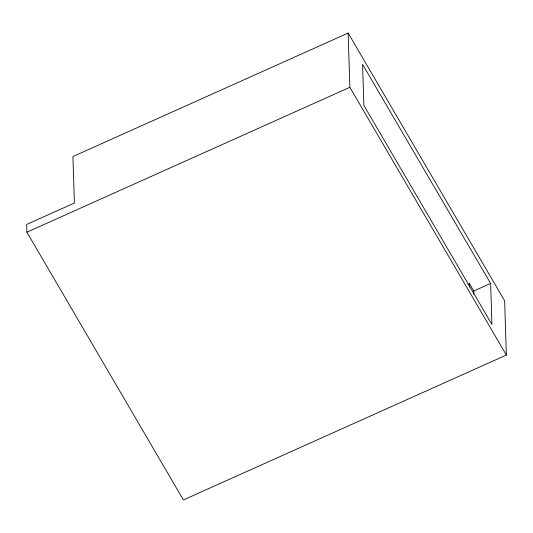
<?xml version="1.0" encoding="UTF-8"?>
<svg xmlns="http://www.w3.org/2000/svg" width="533" height="533" viewBox="0 0 533 533"><rect width="100%" height="100%" fill="white"/><g stroke="black" fill="none" stroke-linecap="round" stroke-linejoin="round"><path stroke-width="0.8" d="M348.149 33.066L72.928 156.535L74.393 203.026L26.65 224.446L26.897 232.195L183.392 499.934L506.35 355.045L504.644 300.805L348.149 33.066L349.855 87.299L506.35 355.045M26.897 232.195L349.855 87.299M468.021 284.369L469.52 283.696L473.79 290.998L473.89 294.283M473.79 290.998L490.64 283.436L362.593 64.38L363.886 105.441L491.926 324.504L490.64 283.436M469.52 283.696L469.62 286.981"/></g></svg>
